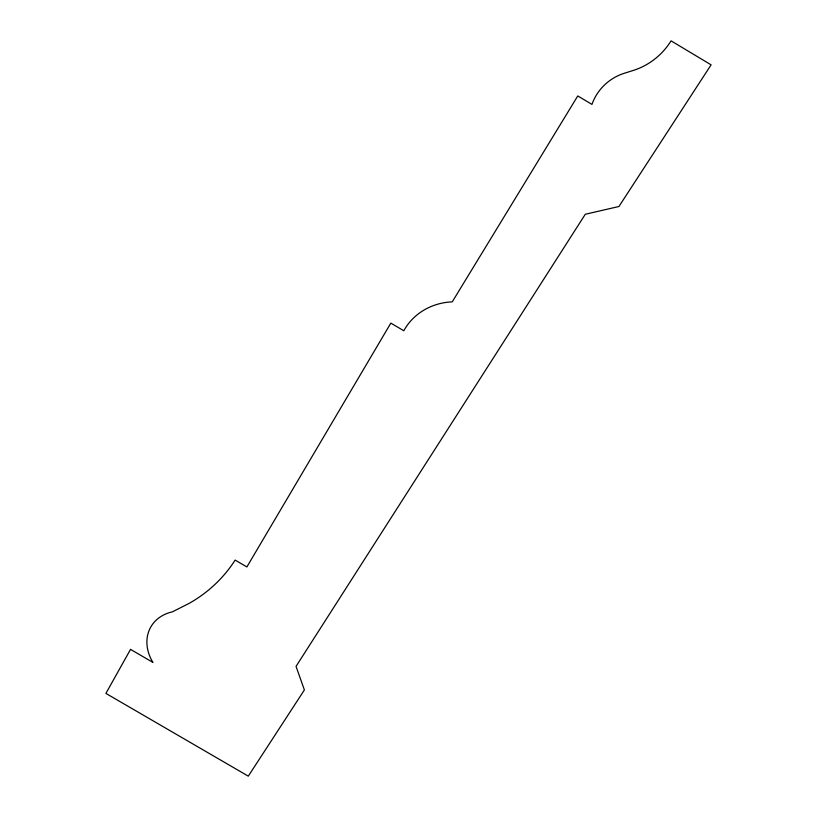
<?xml version="1.0" encoding="UTF-8"?>
<svg xmlns="http://www.w3.org/2000/svg" width="817" height="817" viewBox="0 0 817 817"><rect width="100%" height="100%" fill="white"/><g stroke="black" fill="none" stroke-linecap="round" stroke-linejoin="round"><path stroke-width="1.23" d="M130.536 649.382L105.904 693.408L248.297 776.15L304.384 689.946L296.04 666.386L585.299 214.258L618.929 206.507L711.096 64.839L671.074 40.85A67.249 64.196 -56.8 0 1 632.419 70.701L624.331 73.254A48.938 47.202 -32.4 0 0 591.957 104.402L577.772 95.936L452.25 301.851A61.694 56.976 21.9 0 0 403.802 330.762L390.843 323.103L246.877 566.947L235.133 560.084A187.624 155.138 39.4 0 1 188.86 603.528L172.326 611.872A44.772 36.009 29.9 0 0 152.932 662.424L130.536 649.382"/></g></svg>
